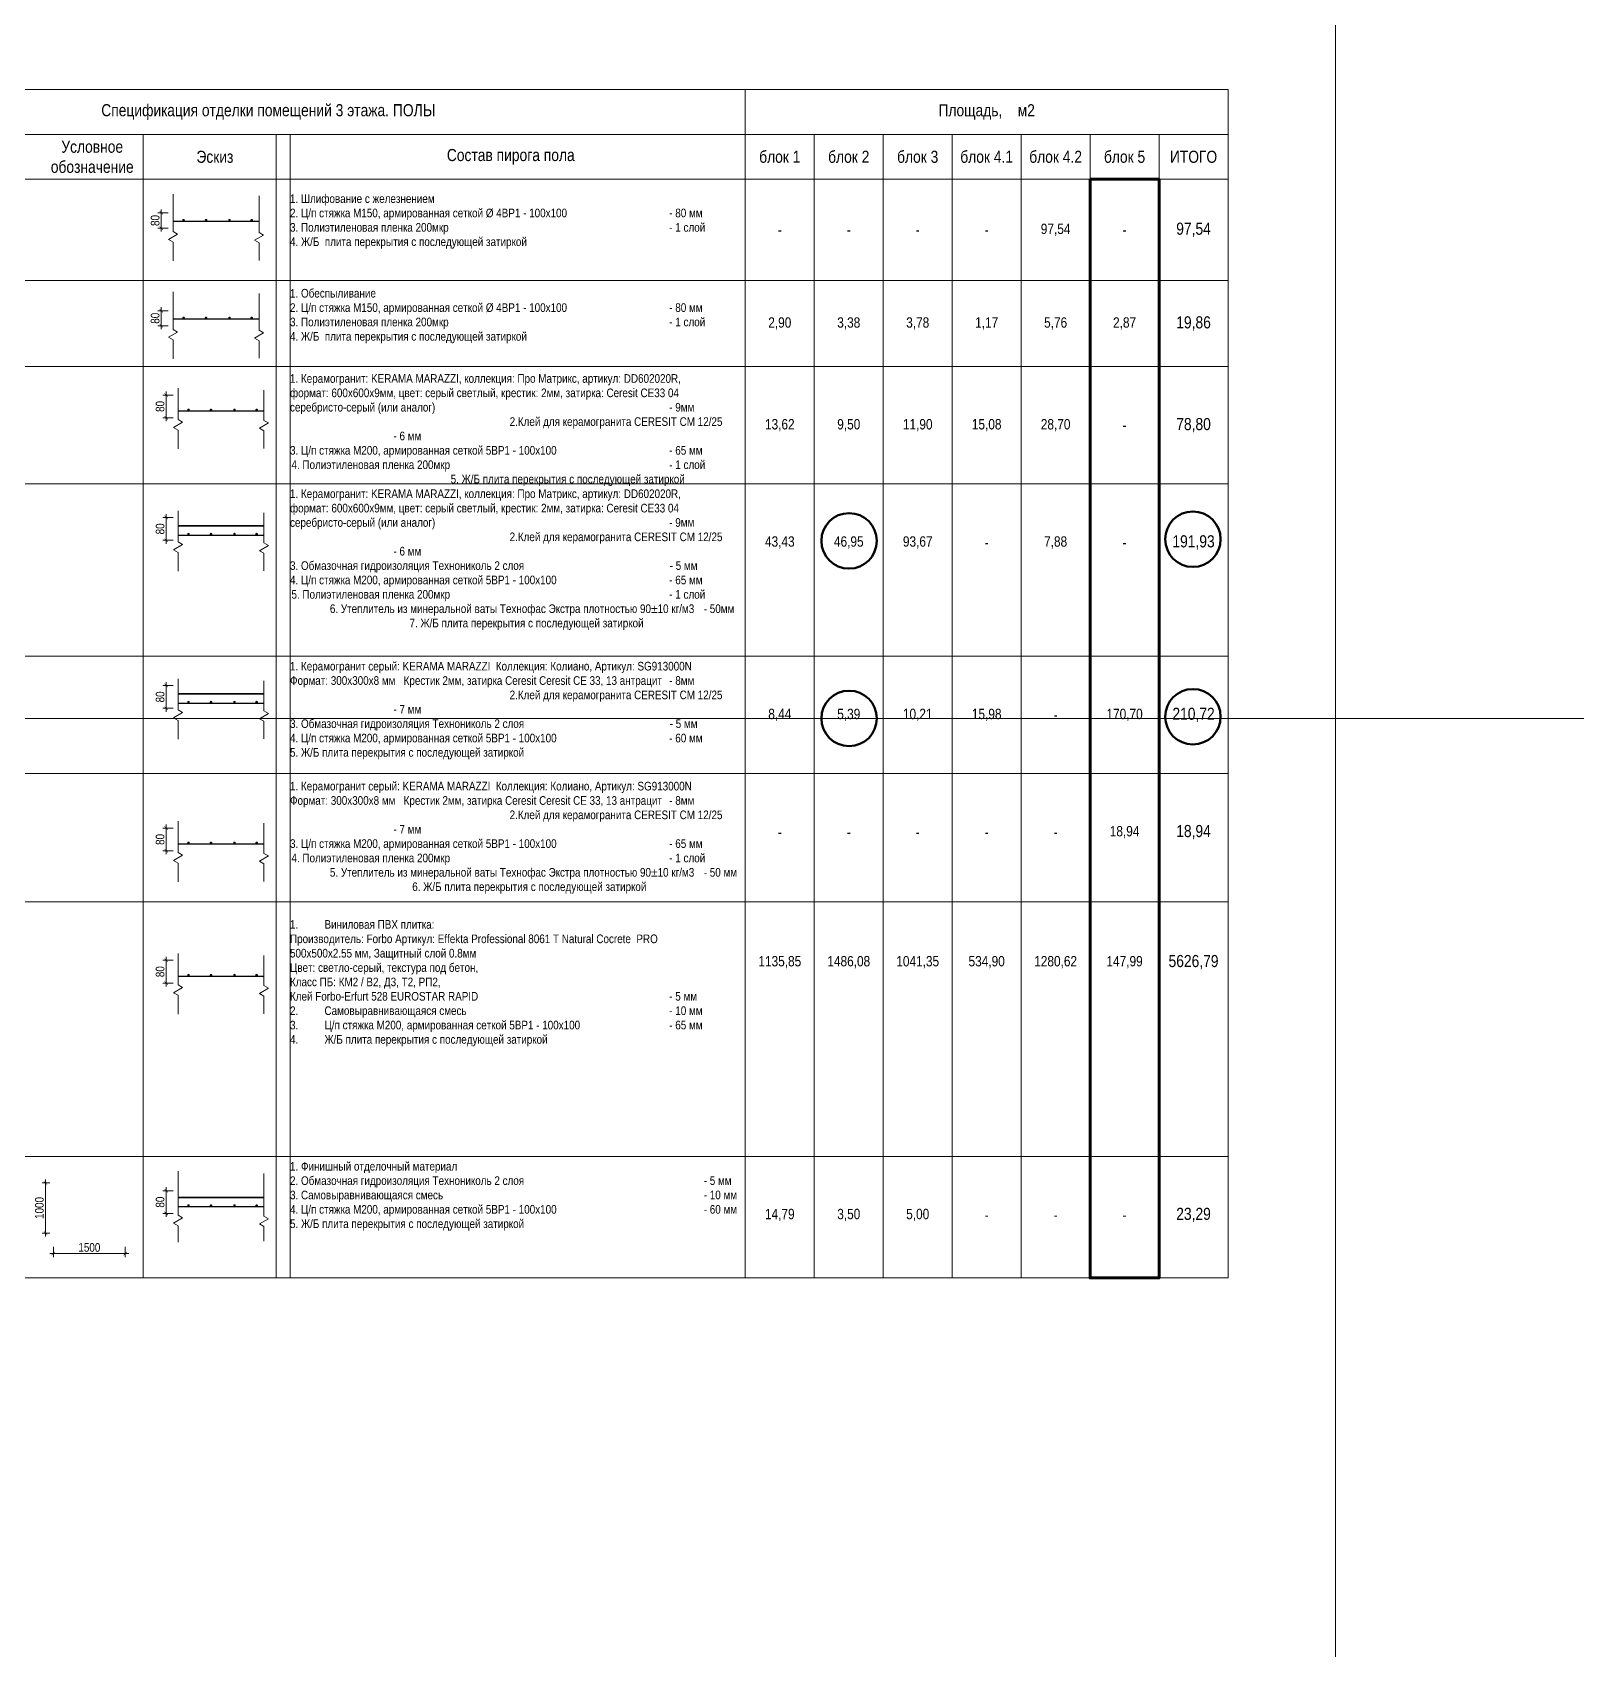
# Model space of a CAD drawing. Header units: millimetres. Extents: x -328335 to 1212475, y -208171 to 164144.
# Drawn here: x -243897 to -199104, y -133313 to -86419 of the extents above; entities that cross this region are included whole.
import ezdxf

# ---------------------------------------------------------------- set-up
doc = ezdxf.new("R2010")
doc.units = ezdxf.units.MM
doc.header["$LTSCALE"] = 0.5
doc.linetypes.add('DASHED', pattern=[19.05, 12.7, -6.35])
doc.layers.get('Defpoints').update_dxf_attribs({"color": 140})
for name, color, linetype, lineweight in [('АИ_Полы_размеры', 7, 'Continuous', 5), ('АИ_Таблица', 7, 'Continuous', 13), ('АИ_Текст', 7, 'Continuous', 13)]:
    doc.layers.add(name, color=color, linetype=linetype, lineweight=lineweight)
doc.layers.add('АР_Делит', color=120, linetype='Continuous', lineweight=0, plot=False)
doc.layers.add('ИЗМ_23.04.25', color=230, linetype='Continuous', plot=False)
doc.styles.add('style1', font='ARIALN.TTF')
doc.dimstyles.new('Dim100_ареал', dxfattribs={"dimscale": 100, "dimtxt": 2.5, "dimasz": 1, "dimexe": 1, "dimexo": 1, "dimgap": 0.5, "dimtad": 1, "dimzin": 12, "dimdsep": 46, "dimtxsty": 'style1', "dimblk": 'ARCHTICK', "dimcen": 1, "dimdle": 1, "dimaunit": 1, "dimadec": 0, "dimazin": 3, "dimtfac": 1, "dimtmove": 1, "dimatfit": 3, "dimldrblk": 'OPEN30', "dimfxl": 2, "dimfxlon": 1, "dimtolj": 1, "dimtzin": 0, "dimlwd": 5, "dimlwe": 5, "dimarcsym": 0})

# ---------------------------------------------------------------- blocks, each defined once
blk = doc.blocks.new('_ArchTick')
at = {"color": 0, "linetype": 'ByBlock', "const_width": 0.15}
blk.add_lwpolyline([(-0.5, -0.5), (0.5, 0.5)], dxfattribs=at)
blk = doc.blocks.new('*D635')
at = {"layer": 'Defpoints', "color": 0, "transparency": 16777216}
for p in [(-243287, -121233), (-241200, -121233), (-241200, -121830)]:
    blk.add_point(p, dxfattribs=at)
at = {"layer": 'АИ_Полы_размеры', "color": 0, "lineweight": 5, "transparency": 16777216}
for p, q in [((-243387, -121830), (-241100, -121830)), ((-243287, -121630), (-243287, -121930)), ((-241200, -121630), (-241200, -121930))]:
    blk.add_line(p, q, dxfattribs=at)
at = {"layer": 'АИ_Полы_размеры', "color": 0, "lineweight": 5, "transparency": 16777216, "xscale": 100, "yscale": 100, "zscale": 100, "rotation": 180}
blk.add_blockref('_ArchTick', (-243287, -121830), dxfattribs=at)
at = {"layer": 'АИ_Полы_размеры', "color": 0, "lineweight": 5, "transparency": 16777216, "xscale": 100, "yscale": 100, "zscale": 100}
blk.add_blockref('_ArchTick', (-241200, -121830), dxfattribs=at)
at = {"layer": 'АИ_Полы_размеры', "color": 0, "transparency": 16777216, "insert": (-242243, -121652), "char_height": 250, "attachment_point": 5, "style": 'style1'}
blk.add_mtext('\\A1;1500', dxfattribs=at)
blk = doc.blocks.new('_Open30')
at = {"color": 0, "linetype": 'ByBlock', "lineweight": -2}
for p, q in [((-1, 0.27), (0, 0)), ((0, 0), (-1, -0.27)), ((0, 0), (-1, 0))]:
    blk.add_line(p, q, dxfattribs=at)
blk = doc.blocks.new('*D636')
at = {"layer": 'Defpoints', "color": 0, "transparency": 16777216}
for p in [(-243513, -119781), (-243287, -119781), (-243287, -121233)]:
    blk.add_point(p, dxfattribs=at)
at = {"layer": 'АИ_Полы_размеры', "color": 0, "lineweight": 5, "transparency": 16777216}
for p, q in [((-243387, -119781), (-243613, -119781)), ((-243513, -121333), (-243513, -119681)), ((-243387, -121233), (-243613, -121233))]:
    blk.add_line(p, q, dxfattribs=at)
at = {"layer": 'АИ_Полы_размеры', "color": 0, "lineweight": 5, "transparency": 16777216, "xscale": 100, "yscale": 100, "zscale": 100}
for p, rotation in [((-243513, -119781), 90), ((-243513, -121233), 270)]:
    blk.add_blockref('_ArchTick', p, dxfattribs=dict(at, rotation=rotation))
at = {"layer": 'АИ_Полы_размеры', "color": 0, "transparency": 16777216, "insert": (-243691, -120507), "char_height": 250, "attachment_point": 5, "rotation": 90, "style": 'style1'}
blk.add_mtext('\\A1;1000', dxfattribs=at)
blk = doc.blocks.new('*D637')
at = {"layer": 'Defpoints', "color": 0, "transparency": 16777216}
for p in [(-240156, -91653), (-239814, -91653), (-239814, -92095)]:
    blk.add_point(p, dxfattribs=at)
at = {"layer": 'АИ_Полы_размеры', "color": 0, "lineweight": 5, "transparency": 16777216}
for p, q in [((-239956, -91653), (-240256, -91653)), ((-240156, -92195), (-240156, -91553)), ((-239956, -92095), (-240256, -92095))]:
    blk.add_line(p, q, dxfattribs=at)
at = {"layer": 'АИ_Полы_размеры', "color": 0, "lineweight": 5, "transparency": 16777216, "xscale": 100, "yscale": 100, "zscale": 100}
for p, rotation in [((-240156, -91653), 90), ((-240156, -92095), 270)]:
    blk.add_blockref('_ArchTick', p, dxfattribs=dict(at, rotation=rotation))
at = {"layer": 'АИ_Полы_размеры', "color": 0, "transparency": 16777216, "insert": (-240334, -91874), "char_height": 250, "attachment_point": 5, "rotation": 90, "style": 'style1'}
blk.add_mtext('\\A1;80', dxfattribs=at)
blk = doc.blocks.new('*D629')
at = {"layer": 'Defpoints', "color": 0, "transparency": 16777216}
for p in [(-240156, -94489), (-239814, -94489), (-239814, -94930)]:
    blk.add_point(p, dxfattribs=at)
at = {"layer": 'АИ_Полы_размеры', "color": 0, "lineweight": 5, "transparency": 16777216}
for p, q in [((-239956, -94489), (-240256, -94489)), ((-240156, -95030), (-240156, -94389)), ((-239956, -94930), (-240256, -94930))]:
    blk.add_line(p, q, dxfattribs=at)
at = {"layer": 'АИ_Полы_размеры', "color": 0, "lineweight": 5, "transparency": 16777216, "xscale": 100, "yscale": 100, "zscale": 100}
for p, rotation in [((-240156, -94489), 90), ((-240156, -94930), 270)]:
    blk.add_blockref('_ArchTick', p, dxfattribs=dict(at, rotation=rotation))
at = {"layer": 'АИ_Полы_размеры', "color": 0, "transparency": 16777216, "insert": (-240334, -94709), "char_height": 250, "attachment_point": 5, "rotation": 90, "style": 'style1'}
blk.add_mtext('\\A1;80', dxfattribs=at)
blk = doc.blocks.new('*D630')
at = {"layer": 'Defpoints', "color": 0, "transparency": 16777216}
for p in [(-240013, -96935), (-239671, -96935), (-239671, -97597)]:
    blk.add_point(p, dxfattribs=at)
at = {"layer": 'АИ_Полы_размеры', "color": 0, "lineweight": 5, "transparency": 16777216}
for p, q in [((-239813, -96935), (-240113, -96935)), ((-240013, -97697), (-240013, -96835)), ((-239813, -97597), (-240113, -97597))]:
    blk.add_line(p, q, dxfattribs=at)
at = {"layer": 'АИ_Полы_размеры', "color": 0, "lineweight": 5, "transparency": 16777216, "xscale": 100, "yscale": 100, "zscale": 100}
for p, rotation in [((-240013, -96935), 90), ((-240013, -97597), 270)]:
    blk.add_blockref('_ArchTick', p, dxfattribs=dict(at, rotation=rotation))
at = {"layer": 'АИ_Полы_размеры', "color": 0, "transparency": 16777216, "insert": (-240190, -97266), "char_height": 250, "attachment_point": 5, "rotation": 90, "style": 'style1'}
blk.add_mtext('\\A1;80', dxfattribs=at)
blk = doc.blocks.new('*D631')
at = {"layer": 'Defpoints', "color": 0, "transparency": 16777216}
for p in [(-240013, -100485), (-239671, -100485), (-239671, -101147)]:
    blk.add_point(p, dxfattribs=at)
at = {"layer": 'АИ_Полы_размеры', "color": 0, "lineweight": 5, "transparency": 16777216}
for p, q in [((-239813, -100485), (-240113, -100485)), ((-240013, -101247), (-240013, -100385)), ((-239813, -101147), (-240113, -101147))]:
    blk.add_line(p, q, dxfattribs=at)
at = {"layer": 'АИ_Полы_размеры', "color": 0, "lineweight": 5, "transparency": 16777216, "xscale": 100, "yscale": 100, "zscale": 100}
for p, rotation in [((-240013, -100485), 90), ((-240013, -101147), 270)]:
    blk.add_blockref('_ArchTick', p, dxfattribs=dict(at, rotation=rotation))
at = {"layer": 'АИ_Полы_размеры', "color": 0, "transparency": 16777216, "insert": (-240190, -100816), "char_height": 250, "attachment_point": 5, "rotation": 90, "style": 'style1'}
blk.add_mtext('\\A1;80', dxfattribs=at)
blk = doc.blocks.new('*D632')
at = {"layer": 'Defpoints', "color": 0, "transparency": 16777216}
for p in [(-240013, -105357), (-239671, -105357), (-239671, -106018)]:
    blk.add_point(p, dxfattribs=at)
at = {"layer": 'АИ_Полы_размеры', "color": 0, "lineweight": 5, "transparency": 16777216}
for p, q in [((-239813, -105357), (-240113, -105357)), ((-240013, -106118), (-240013, -105257)), ((-239813, -106018), (-240113, -106018))]:
    blk.add_line(p, q, dxfattribs=at)
at = {"layer": 'АИ_Полы_размеры', "color": 0, "lineweight": 5, "transparency": 16777216, "xscale": 100, "yscale": 100, "zscale": 100}
for p, rotation in [((-240013, -105357), 90), ((-240013, -106018), 270)]:
    blk.add_blockref('_ArchTick', p, dxfattribs=dict(at, rotation=rotation))
at = {"layer": 'АИ_Полы_размеры', "color": 0, "transparency": 16777216, "insert": (-240190, -105688), "char_height": 250, "attachment_point": 5, "rotation": 90, "style": 'style1'}
blk.add_mtext('\\A1;80', dxfattribs=at)
blk = doc.blocks.new('*D633')
at = {"layer": 'Defpoints', "color": 0, "transparency": 16777216}
for p in [(-240013, -113325), (-239671, -113325), (-239671, -113986)]:
    blk.add_point(p, dxfattribs=at)
at = {"layer": 'АИ_Полы_размеры', "color": 0, "lineweight": 5, "transparency": 16777216}
for p, q in [((-239813, -113325), (-240113, -113325)), ((-240013, -114086), (-240013, -113225)), ((-239813, -113986), (-240113, -113986))]:
    blk.add_line(p, q, dxfattribs=at)
at = {"layer": 'АИ_Полы_размеры', "color": 0, "lineweight": 5, "transparency": 16777216, "xscale": 100, "yscale": 100, "zscale": 100}
for p, rotation in [((-240013, -113325), 90), ((-240013, -113986), 270)]:
    blk.add_blockref('_ArchTick', p, dxfattribs=dict(at, rotation=rotation))
at = {"layer": 'АИ_Полы_размеры', "color": 0, "transparency": 16777216, "insert": (-240190, -113655), "char_height": 250, "attachment_point": 5, "rotation": 90, "style": 'style1'}
blk.add_mtext('\\A1;80', dxfattribs=at)
blk = doc.blocks.new('*D634')
at = {"layer": 'Defpoints', "color": 0, "transparency": 16777216}
for p in [(-240013, -120007), (-239671, -120007), (-239671, -120668)]:
    blk.add_point(p, dxfattribs=at)
at = {"layer": 'АИ_Полы_размеры', "color": 0, "lineweight": 5, "transparency": 16777216}
for p, q in [((-239813, -120007), (-240113, -120007)), ((-240013, -120768), (-240013, -119907)), ((-239813, -120668), (-240113, -120668))]:
    blk.add_line(p, q, dxfattribs=at)
at = {"layer": 'АИ_Полы_размеры', "color": 0, "lineweight": 5, "transparency": 16777216, "xscale": 100, "yscale": 100, "zscale": 100}
for p, rotation in [((-240013, -120007), 90), ((-240013, -120668), 270)]:
    blk.add_blockref('_ArchTick', p, dxfattribs=dict(at, rotation=rotation))
at = {"layer": 'АИ_Полы_размеры', "color": 0, "transparency": 16777216, "insert": (-240190, -120337), "char_height": 250, "attachment_point": 5, "rotation": 90, "style": 'style1'}
blk.add_mtext('\\A1;80', dxfattribs=at)
blk = doc.blocks.new('*D662')
at = {"layer": 'Defpoints', "color": 0, "transparency": 16777216}
for p in [(-240013, -109490), (-239671, -109490), (-239671, -110152)]:
    blk.add_point(p, dxfattribs=at)
at = {"layer": 'АИ_Полы_размеры', "color": 0, "lineweight": 5, "transparency": 16777216}
for p, q in [((-239813, -109490), (-240113, -109490)), ((-240013, -110252), (-240013, -109390)), ((-239813, -110152), (-240113, -110152))]:
    blk.add_line(p, q, dxfattribs=at)
at = {"layer": 'АИ_Полы_размеры', "color": 0, "lineweight": 5, "transparency": 16777216, "xscale": 100, "yscale": 100, "zscale": 100}
for p, rotation in [((-240013, -109490), 90), ((-240013, -110152), 270)]:
    blk.add_blockref('_ArchTick', p, dxfattribs=dict(at, rotation=rotation))
at = {"layer": 'АИ_Полы_размеры', "color": 0, "transparency": 16777216, "insert": (-240190, -109821), "char_height": 250, "attachment_point": 5, "rotation": 90, "style": 'style1'}
blk.add_mtext('\\A1;80', dxfattribs=at)

msp = doc.modelspace()

# ---------------------------------------------------------------- linework, layer by layer
at = {"color": 1, "linetype": 'Continuous', "lineweight": 9}
for points in [[(-239814.07, -93045.397), (-239814.07, -92501.332), (-239943.181, -92424.975), (-239684.959, -92272.263), (-239814.07, -92195.907), (-239814.07, -91109.989)], [(-237322.219, -93035.239), (-237322.219, -92524.706), (-237451.33, -92448.35), (-237193.107, -92295.637), (-237322.219, -92219.281), (-237322.219, -91160.245)], [(-239814.07, -95880.954), (-239814.07, -95336.889), (-239943.181, -95260.533), (-239684.959, -95107.82), (-239814.07, -95031.464), (-239814.07, -93945.546)], [(-237322.219, -95870.796), (-237322.219, -95360.264), (-237451.33, -95283.907), (-237193.107, -95131.195), (-237322.219, -95054.839), (-237322.219, -93995.803)], [(-239671.012, -98494.967), (-239671.012, -97950.902), (-239800.123, -97874.545), (-239541.9, -97721.833), (-239671.012, -97645.477), (-239671.012, -96740.083)], [(-237179.16, -98484.808), (-237179.16, -97974.276), (-237308.272, -97897.92), (-237050.049, -97745.207), (-237179.16, -97668.851), (-237179.161, -96798.12)], [(-239671.012, -102044.945), (-239671.012, -101500.88), (-239800.123, -101424.524), (-239541.9, -101271.812), (-239671.012, -101195.456), (-239671.012, -100290.062)], [(-237179.16, -102034.787), (-237179.16, -101524.255), (-237308.272, -101447.899), (-237050.049, -101295.186), (-237179.16, -101218.83), (-237179.161, -100348.099)], [(-239671.012, -106916.785), (-239671.012, -106372.72), (-239800.123, -106296.364), (-239541.9, -106143.651), (-239671.012, -106067.295), (-239671.012, -105161.901)], [(-237179.16, -106906.627), (-237179.16, -106396.094), (-237308.272, -106319.738), (-237050.049, -106167.026), (-237179.16, -106090.669), (-237179.161, -105219.939)], [(-239671.012, -111050.245), (-239671.012, -110506.18), (-239800.123, -110429.824), (-239541.9, -110277.111), (-239671.012, -110200.755), (-239671.012, -109295.362)], [(-237179.16, -111040.087), (-237179.16, -110529.555), (-237308.272, -110453.198), (-237050.049, -110300.486), (-237179.16, -110224.13), (-237179.161, -109353.399)], [(-239671.012, -114884.512), (-239671.012, -114340.447), (-239800.123, -114264.09), (-239541.9, -114111.378), (-239671.012, -114035.022), (-239671.012, -113129.628)], [(-237179.16, -114874.353), (-237179.16, -114363.821), (-237308.272, -114287.465), (-237050.049, -114134.752), (-237179.16, -114058.396), (-237179.161, -113187.665)], [(-239671.012, -121493.876), (-239671.012, -121022.496), (-239800.123, -120946.139), (-239541.9, -120793.427), (-239671.012, -120717.071), (-239671.012, -119443.148)], [(-237179.16, -121466.552), (-237179.16, -121045.87), (-237308.272, -120969.514), (-237050.049, -120816.801), (-237179.16, -120740.445), (-237179.161, -119510.401)]]:
    msp.add_lwpolyline(points, dxfattribs=at)
at = {"color": 9, "linetype": 'Continuous'}
for points in [[(-239814.07, -91893.608), (-239257.945, -91893.608), (-238935.445, -91893.651), (-238612.945, -91893.608), (-237316.762, -91893.608)], [(-239814.07, -94729.166), (-239257.946, -94729.166), (-238935.446, -94729.208), (-238612.946, -94729.166), (-237316.762, -94729.166)], [(-239671.012, -97395.303), (-239114.887, -97395.303), (-238792.387, -97395.346), (-238469.887, -97395.303), (-237173.704, -97395.303)], [(-239671.011, -100996.922), (-239114.887, -100996.922), (-238792.387, -100996.964), (-238469.887, -100996.922), (-237173.704, -100996.922)], [(-239671.011, -105868.761), (-239114.887, -105868.761), (-238792.387, -105868.804), (-238469.887, -105868.761), (-237173.704, -105868.761)], [(-239671.012, -109950.582), (-239114.887, -109950.582), (-238792.387, -109950.624), (-238469.887, -109950.582), (-237173.704, -109950.582)], [(-239671.012, -113784.848), (-239114.887, -113784.848), (-238792.387, -113784.891), (-238469.887, -113784.848), (-237173.704, -113784.848)], [(-239671.012, -120466.897), (-239114.887, -120466.897), (-238792.387, -120466.94), (-238469.887, -120466.897), (-237173.704, -120466.897)]]:
    msp.add_lwpolyline(points, dxfattribs=at)
at = {"linetype": 'Continuous', "const_width": 37.125}
for points in [[(-239529.083, -91863.608, 1), (-239491.208, -91863.608, 1)], [(-238876.176, -91863.608, 1), (-238838.301, -91863.608, 1)], [(-238195.691, -91863.608, 1), (-238157.816, -91863.608, 1)], [(-237552.883, -91863.608, 1), (-237515.008, -91863.608, 1)], [(-239529.083, -94699.166, 1), (-239491.208, -94699.166, 1)], [(-238876.177, -94699.166, 1), (-238838.302, -94699.166, 1)], [(-238195.692, -94699.166, 1), (-238157.817, -94699.166, 1)], [(-237552.883, -94699.166, 1), (-237515.008, -94699.166, 1)], [(-239386.025, -97365.303, 1), (-239348.15, -97365.303, 1)], [(-238733.118, -97365.303, 1), (-238695.243, -97365.303, 1)], [(-238052.633, -97365.303, 1), (-238014.758, -97365.303, 1)], [(-237409.825, -97365.303, 1), (-237371.95, -97365.303, 1)], [(-239386.024, -100966.922, 1), (-239348.149, -100966.922, 1)], [(-238733.118, -100966.922, 1), (-238695.243, -100966.922, 1)], [(-238052.633, -100966.922, 1), (-238014.758, -100966.922, 1)], [(-237409.824, -100966.922, 1), (-237371.949, -100966.922, 1)], [(-239386.024, -105838.761, 1), (-239348.149, -105838.761, 1)], [(-238733.118, -105838.761, 1), (-238695.243, -105838.761, 1)], [(-238052.633, -105838.761, 1), (-238014.758, -105838.761, 1)], [(-237409.824, -105838.761, 1), (-237371.949, -105838.761, 1)], [(-239386.025, -109920.582, 1), (-239348.15, -109920.582, 1)], [(-238733.118, -109920.582, 1), (-238695.243, -109920.582, 1)], [(-238052.633, -109920.582, 1), (-238014.758, -109920.582, 1)], [(-237409.825, -109920.582, 1), (-237371.95, -109920.582, 1)], [(-239386.025, -113754.848, 1), (-239348.15, -113754.848, 1)], [(-238733.118, -113754.848, 1), (-238695.243, -113754.848, 1)], [(-238052.633, -113754.848, 1), (-238014.758, -113754.848, 1)], [(-237409.825, -113754.848, 1), (-237371.95, -113754.848, 1)], [(-239386.025, -120436.897, 1), (-239348.15, -120436.897, 1)], [(-238733.118, -120436.897, 1), (-238695.243, -120436.897, 1)], [(-238052.633, -120436.897, 1), (-238014.758, -120436.897, 1)], [(-237409.825, -120436.897, 1), (-237371.95, -120436.897, 1)]]:
    msp.add_lwpolyline(points, format="xyb", close=True, dxfattribs=at)
at = {"color": 2, "linetype": 'DASHED', "ltscale": 0.5, "const_width": 50}
for points in [[(-237179.159, -100730.956), (-239671.012, -100730.956)], [(-237179.159, -105602.795), (-239671.012, -105602.795)], [(-237179.159, -120200.931), (-239671.012, -120200.931)]]:
    msp.add_lwpolyline(points, dxfattribs=at)
at = {"layer": 'Defpoints', "lineweight": 90}
msp.add_lwpolyline([(-213216.56, -90678.736), (-211216.56, -90678.736), (-211216.56, -122532.883), (-213216.56, -122532.883)], close=True, dxfattribs=at)
at = {"layer": 'АИ_Таблица'}
for p, q in [((-223216.56, -88078.736), (-223216.56, -122532.883)), ((-257380.551, -89378.736), (-209216.56, -89378.736)), ((-240680.551, -89378.736), (-240680.551, -122532.883)), ((-236822.816, -89378.736), (-236822.816, -122532.883)), ((-221216.56, -89378.736), (-221216.56, -122532.883)), ((-219216.56, -89378.736), (-219216.56, -122532.883)), ((-217216.56, -89378.736), (-217216.56, -122532.883)), ((-215216.56, -89378.736), (-215216.56, -122532.883)), ((-213216.56, -89378.736), (-213216.56, -122532.883)), ((-211216.56, -89378.736), (-211216.56, -122532.883)), ((-257380.551, -90678.736), (-209216.56, -90678.736)), ((-257380.551, -93609.615), (-209216.56, -93609.615)), ((-257380.551, -96109.615), (-209216.56, -96109.615)), ((-257380.551, -99509.615), (-209216.56, -99509.615)), ((-257380.551, -104509.615), (-209216.56, -104509.615)), ((-257380.551, -104509.615), (-209216.56, -104509.615)), ((-257380.551, -104509.615), (-209216.56, -104509.615)), ((-257380.551, -111632.883), (-209216.56, -111632.883)), ((-257380.551, -119009.615), (-209216.56, -119009.615)), ((-257380.551, -119009.615), (-209216.56, -119009.615)), ((-257380.551, -122532.883), (-209216.56, -122532.883))]:
    msp.add_line(p, q, dxfattribs=at)
at = {"layer": 'АИ_Таблица', "transparency": 33554653}
msp.add_line((-257380.551, -107909.615), (-209216.56, -107909.615), dxfattribs=at)
at = {"layer": 'АИ_Таблица', "lineweight": 20}
msp.add_lwpolyline([(-257380.551, -88078.736), (-209216.56, -88078.736), (-209216.56, -122532.883), (-257380.551, -122532.883)], close=True, dxfattribs=at)
at = {"layer": 'АР_Делит'}
msp.add_line((-236422.816, -89378.736), (-236422.816, -122532.883), dxfattribs=at)
for points in [[(-206096.061, -187525.711), (-206096.061, -44358.426)], [(-132213.713, -106311.28), (-257380.551, -106311.28)]]:
    msp.add_lwpolyline(points, dxfattribs=at)
at = {"layer": 'ИЗМ_23.04.25', "lineweight": 50, "transparency": 33554653}
for centre in [(-210235.778, -101115.151), (-220206.401, -101163.642), (-220206.401, -106311.28), (-210235.778, -106262.789)]:
    msp.add_circle(centre, 803.909, dxfattribs=at)

# ---------------------------------------------------------------- texts
at = {"layer": 'АИ_Текст', "style": 'style1'}
for s, insert, char_height, width, attachment_point in [('Спецификация отделки помещений 3 этажа. ПОЛЫ', (-237048.555, -88728.736), 350, 23663.99117, 5), ('Площадь,    м2', (-216216.56, -88728.736), 350, 14000, 5), ('Условное обозначение', (-242159.418, -90028.736), 350, 3557.73503, 5), ('Эскиз', (-238601.683, -90028.736), 350, 3557.73503, 5), ('Состав пирога пола', (-230019.688, -90028.736), 350, 13606.25614, 5), ('блок 1', (-222216.56, -90028.736), 350, 2000, 5), ('блок 2', (-220216.56, -90028.736), 350, 2000, 5), ('блок 3', (-218216.56, -90028.736), 350, 2000, 5), ('блок 4.1', (-216216.56, -90028.736), 350, 2000, 5), ('блок 4.2', (-214216.56, -90028.736), 350, 2000, 5), ('блок 5', (-212216.56, -90028.736), 350, 2000, 5), ('ИТОГО', (-210216.56, -90028.736), 350, 2000, 5), ('\\A1;{\\C256;1. Шлифование с железнением                                                                                           \\P2. Ц/п стяжка М150, армированная сеткой %%C 4ВР1 - 100х100^I^I^I- 80 мм\\P3. Полиэтиленовая пленка 200мкр^I^I^I^I^I^I^I- 1 слой \\P\\pxa0.25;\\H1x;4. Ж/Б \\A0; \\A1;плита перекрытия с последующей затиркой  \\A0;\\H0.91667x; \\A1;\\H1.09091x; \\A0;\\H0.91666x;     }', (-236422.816, -91114.385), 250, 13206.25614, 1), ('-', (-222216.56, -92144.175), 300, 2000, 5), ('-', (-220216.56, -92144.175), 300, 2000, 5), ('-', (-218216.56, -92144.175), 300, 2000, 5), ('-', (-216216.56, -92144.175), 300, 2000, 5), ('97,54', (-214216.56, -92144.175), 300, 2000, 5), ('-', (-212216.56, -92144.175), 300, 2000, 5), ('97,54', (-210216.56, -92144.175), 350, 2000, 5), ('\\A1;{\\C256;1. Обеспыливание                                                                                          \\P2. Ц/п стяжка М150, армированная сеткой %%C 4ВР1 - 100х100^I^I^I- 80 мм\\P3. Полиэтиленовая пленка 200мкр^I^I^I^I^I^I^I- 1 слой \\P\\pxa0.25;\\H1x;4. Ж/Б \\A0; \\A1;плита перекрытия с последующей затиркой  \\A0;\\H0.91667x;      }', (-236422.816, -93858.077), 250, 13206.25614, 1), ('2,90', (-222216.56, -94859.615), 300, 2000, 5), ('3,38', (-220216.56, -94859.615), 300, 2000, 5), ('3,78', (-218216.56, -94859.615), 300, 2000, 5), ('1,17', (-216216.56, -94859.615), 300, 2000, 5), ('5,76', (-214216.56, -94859.615), 300, 2000, 5), ('2,87', (-212216.56, -94859.615), 300, 2000, 5), ('19,86', (-210216.56, -94859.615), 350, 2000, 5), ('\\A1;{\\C256;1. \\A0;Керамогранит: KERAMA MARAZZI, коллекция: Про Матрикс, артикул: DD602020R,                   формат: 600х600х9мм, цвет: серый светлый, крестик: 2мм, затирка: Ceresit CE33 04 серебристо-серый (или аналог)^I^I^I^I^I^I^I- 9мм \\A1;                                                                                                 2.Клей для керамогранита CERESIT CM 12/25^I^I^I^I^I- 6 мм                                                                                                                                                                                                             \\P3. Ц/п стяжка М200, армированная сеткой 5ВР1 - 100х100^I^I^I^I- 65 мм\\P\\pxl0.16667,b0.25,sm1;4. Полиэтиленовая пленка 200мкр^I^I^I^I^I^I^I- 1 слой                            \\H1x;                                            5. Ж/Б плита перекрытия с последующей затиркой \\H0.91667x;   }', (-236422.816, -96329.939), 250, 13066.19115, 1), ('13,62', (-222216.56, -97809.615), 300, 2000, 5), ('9,50', (-220216.56, -97809.615), 300, 2000, 5), ('11,90', (-218216.56, -97809.615), 300, 2000, 5), ('15,08', (-216216.56, -97809.615), 300, 2000, 5), ('28,70', (-214216.56, -97809.615), 300, 2000, 5), ('-', (-212216.56, -97809.615), 300, 2000, 5), ('78,80', (-210216.56, -97809.615), 350, 2000, 5), ('\\A1;{\\C256;1. \\A0;Керамогранит: KERAMA MARAZZI, коллекция: Про Матрикс, артикул: DD602020R,                   формат: 600х600х9мм, цвет: серый светлый, крестик: 2мм, затирка: Ceresit CE33 04 серебристо-серый (или аналог)^I^I^I^I^I^I^I- 9мм \\A1;                                                                                                 2.Клей для керамогранита CERESIT CM 12/25^I^I^I^I^I- 6 мм \\P3. Обмазочная гидроизоляция Технониколь 2 слоя                                                     - 5 мм                                                                                                                                                                                                             \\P4. Ц/п стяжка М200, армированная сеткой 5ВР1 - 100х100^I^I^I^I- 65 мм\\P\\pxl0.16667,b0.25,sm1;5. Полиэтиленовая пленка 200мкр^I^I^I^I^I^I^I- 1 слой                            6. \\A0;Утеплитель из минеральной ваты Технофас Экстра плотностью 90±10 кг/м3\\fCalibri|b0|i0|c204|p34;\\H0.91667x;^I\\fArial Narrow|b0|i0|c204|p34;\\H1.09091x;- 50мм  \\A1;                                            7. Ж/Б плита перекрытия с последующей затиркой \\H0.91667x;   }', (-236422.816, -99671.637), 250, 13066.19115, 1), ('43,43', (-222216.56, -101209.615), 300, 2000, 5), ('46,95', (-220216.56, -101209.615), 300, 2000, 5), ('93,67', (-218216.56, -101209.615), 300, 2000, 5), ('-', (-216216.56, -101209.615), 300, 2000, 5), ('7,88', (-214216.56, -101209.615), 300, 2000, 5), ('-', (-212216.56, -101209.615), 300, 2000, 5), ('191,93', (-210216.56, -101209.615), 350, 2000, 5), ('\\A1;{\\C256;1. \\A0;Керамогранит серый: KERAMA MARAZZI  Коллекция: Колиано, Артикул: SG913000N\\PФормат: 300х300х8 мм   Крестик 2мм, затирка Ceresit Ceresit CE 33, 13 антрацит^I- 8мм \\A1;                                                                                                 2.Клей для керамогранита CERESIT CM 12/25^I^I^I^I^I- 7 мм \\P3. Обмазочная гидроизоляция Технониколь 2 слоя                                                     - 5 мм                                                                                                                                                                                                             \\P4. Ц/п стяжка М200, армированная сеткой 5ВР1 - 100х100^I^I^I^I- 60 мм\\P5. Ж/Б плита перекрытия с последующей затиркой \\H0.91667x;   }', (-236422.816, -104671.637), 250, 13066.19115, 1), ('8,44', (-222216.56, -106209.615), 300, 2000, 5), ('5,39', (-220216.56, -106209.615), 300, 2000, 5), ('10,21', (-218216.56, -106209.615), 300, 2000, 5), ('15,98', (-216216.56, -106209.615), 300, 2000, 5), ('-', (-214216.56, -106209.615), 300, 2000, 5), ('170,70', (-212216.56, -106209.615), 300, 2000, 5), ('210,72', (-210216.56, -106209.615), 350, 2000, 5), ('\\A1;{\\C256;1. \\A0;Керамогранит серый: KERAMA MARAZZI  Коллекция: Колиано, Артикул: SG913000N\\PФормат: 300х300х8 мм   Крестик 2мм, затирка Ceresit Ceresit CE 33, 13 антрацит^I- 8мм \\A1;                                                                                                 2.Клей для керамогранита CERESIT CM 12/25^I^I^I^I^I- 7 мм                                                                                                                                                                                                             \\P3. Ц/п стяжка М200, армированная сеткой 5ВР1 - 100х100^I^I^I^I- 65 мм\\P\\pxl0.16667,b0.25,sm1;4. Полиэтиленовая пленка 200мкр^I^I^I^I^I^I^I- 1 слой                            5. \\A0;Утеплитель из минеральной ваты Технофас Экстра плотностью 90±10 кг/м3\\fCalibri|b0|i0|c204|p34;\\H0.91667x;^I\\fArial Narrow|b0|i0|c204|p34;\\H1.09091x;- 50 мм  \\A1;                                            6. Ж/Б плита перекрытия с последующей затиркой \\H0.91667x;   }', (-236422.816, -108149.359), 250, 13066.19115, 1), ('\\A1;1.^IВиниловая ПВХ плитка: \\PПроизводитель: Forbo Артикул: Effekta Professional 8061 T Natural Cocrete  PRO\\P500х500х2.55 мм, Защитный слой 0.8мм\\P{\\A0;Цвет: светло-серый, текстура под бетон,\\PКласс ПБ: КМ2 / В2, Д3, Т2, РП2, \\P}Клей Forbo-Erfurt 528 EUROSTAR RAPID^I^I^I^I^I^I- 5 мм\\P2.^IСамовыравнивающаяся смесь^I^I^I^I^I^I- 10 мм\\P3.^IЦ/п стяжка М200, армированная сеткой 5ВР1 - 100х100^I^I^I- 65 мм{\\A0;\\P}4.^IЖ/Б плита перекрытия с последующей затирко{\\A0;й}', (-236422.816, -112160.633), 250, 13108.91328, 1), ('1135,85', (-222216.56, -113379.078), 300, 2000, 5), ('1486,08', (-220216.56, -113379.078), 300, 2000, 5), ('1041,35', (-218216.56, -113379.078), 300, 2000, 5), ('534,90', (-216216.56, -113379.078), 300, 2000, 5), ('1280,62', (-214216.56, -113379.078), 300, 2000, 5), ('147,99', (-212216.56, -113379.078), 300, 2000, 5), ('5626,79', (-210216.56, -113379.078), 350, 2000, 5), ('\\A1;{\\C256;1. Финишный отделочный материал^I^I^I^I^I^I^I\\P2. Обмазочная гидроизоляция Технониколь 2 слоя                                                    ^I^I- 5 мм \\P3. Самовыравнивающаяся смесь^I^I^I^I^I^I^I^I- 10 мм\\P4. Ц/п стяжка М200, армированная сеткой 5ВР1 - 100х100^I^I^I^I^I- 60 мм\\P5. Ж/Б плита перекрытия с последующей затирко\\A0;й}', (-236422.816, -119171.637), 250, 13066.19115, 1), ('23,29', (-210216.56, -120709.615), 350, 2000, 5), ('14,79', (-222216.56, -120709.615), 300, 2000, 5), ('3,50', (-220216.56, -120709.615), 300, 2000, 5), ('5,00', (-218216.56, -120709.615), 300, 2000, 5), ('-', (-216216.56, -120709.615), 300, 2000, 5), ('-', (-214216.56, -120709.615), 300, 2000, 5), ('-', (-212216.56, -120709.615), 300, 2000, 5)]:
    msp.add_mtext(s, dxfattribs=dict(at, insert=insert, char_height=char_height, width=width, attachment_point=attachment_point))
at = {"layer": 'АИ_Текст', "transparency": 33554653, "width": 2000, "attachment_point": 5, "style": 'style1'}
for s, insert, char_height in [('-', (-222216.56, -109609.615), 300), ('-', (-220216.56, -109609.615), 300), ('-', (-218216.56, -109609.615), 300), ('-', (-216216.56, -109609.615), 300), ('-', (-214216.56, -109609.615), 300), ('18,94', (-212216.56, -109609.615), 300), ('18,94', (-210216.56, -109609.615), 350)]:
    msp.add_mtext(s, dxfattribs=dict(at, insert=insert, char_height=char_height))

# ---------------------------------------------------------------- dimensions: what is measured, and where the dimension line sits
at = {"layer": 'АИ_Полы_размеры'}
for base, p1, p2, text, picture, middle in [((-240155.898, -91652.948), (-239814.07, -92094.874), (-239814.07, -91652.948), '80', '*D637', (-240333.541, -91873.911)), ((-240155.899, -94488.505), (-239814.07, -94930.431), (-239814.07, -94488.505), '80', '*D629', (-240333.542, -94709.468)), ((-240012.84, -96935.034), (-239671.012, -97596.569), (-239671.012, -96935.034), '80', '*D630', (-240190.483, -97265.801)), ((-240012.84, -100485.013), (-239671.012, -101146.548), (-239671.012, -100485.013), '80', '*D631', (-240190.483, -100815.78)), ((-240012.84, -105356.852), (-239671.011, -106018.387), (-239671.011, -105356.852), '80', '*D632', (-240190.483, -105687.62)), ((-240012.84, -113324.579), (-239671.012, -113986.114), (-239671.012, -113324.579), '80', '*D633', (-240190.483, -113655.346)), ((-243513.025, -119780.502), (-243286.678, -121233.446), (-243286.678, -119780.502), '1000', '*D636', (-243690.668, -120506.974)), ((-240012.84, -120006.628), (-239671.012, -120668.163), (-239671.012, -120006.628), '80', '*D634', (-240190.483, -120337.395))]:
    dim = msp.add_linear_dim(base=base, p1=p1, p2=p2, angle=90, text=text, dimstyle='Dim100_ареал', dxfattribs=at)
    dim.commit()
    dim.dimension.update_dxf_attribs({"geometry": picture, "text_midpoint": middle})
at = {"layer": 'АИ_Полы_размеры', "transparency": 33554653}
dim = msp.add_linear_dim(base=(-240012.84, -109490.313), p1=(-239671.011, -110151.847), p2=(-239671.011, -109490.313), angle=90, text='80', dimstyle='Dim100_ареал', dxfattribs=at)
dim.commit()
dim.dimension.update_dxf_attribs({"geometry": '*D662', "text_midpoint": (-240190.483, -109821.08)})
at = {"layer": 'АИ_Полы_размеры'}
dim = msp.add_linear_dim(base=(-241200.181, -121829.602), p1=(-243286.678, -121233.446), p2=(-241200.181, -121233.446), text='1500', dimstyle='Dim100_ареал', dxfattribs=at)
dim.commit()
dim.dimension.update_dxf_attribs({"geometry": '*D635', "text_midpoint": (-242243.429, -121651.959)})

doc.saveas('drawing.dxf')
